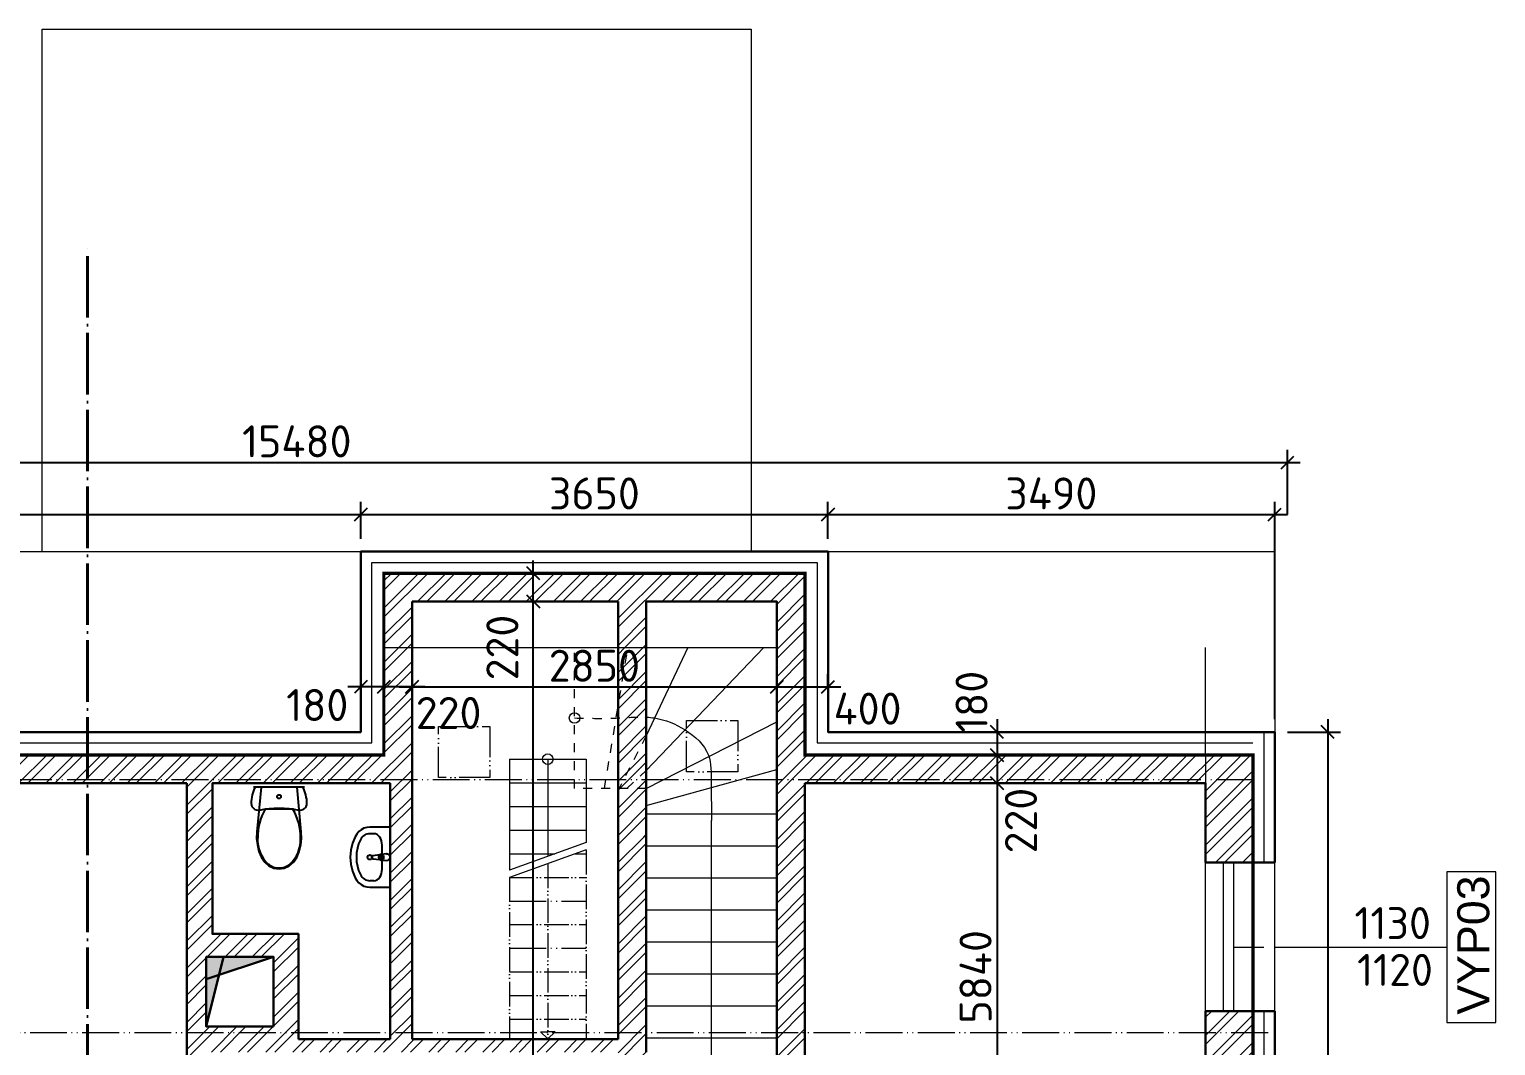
# Model space of a CAD drawing. Header units: millimetres. Extents: x 30012 to 281006, y -63657 to 130824.
# Drawn here: x 54205 to 65662, y -26841 to -18901 of the extents above; entities that cross this region are included whole.
import ezdxf

# ---------------------------------------------------------------- set-up
doc = ezdxf.new("R2010")
doc.units = ezdxf.units.MM
for name, pattern in [('ACAD_ISO04W100', [30, 24, -3, 0, -3]), ('ACAD_ISO05W100', [34, 24, -3, 0.5, -3, 0.5, -3]), ('Čárkovaná', [282.222223, 141.111112, -141.111112])]:
    doc.linetypes.add(name, pattern=pattern)
doc.layers.add('hranice', color=7, linetype='Continuous', true_color=0xf2370d)
doc.layers.add('zařizováky', color=7, linetype='Continuous', true_color=0x7d7d7d)
for name, color, linetype, lineweight in [('koty', 3, 'Continuous', 9), ('popisy', 2, 'Continuous', 15), ('supertlusta', 5, 'Continuous', 40), ('tenka', 6, 'Continuous', 15), ('tlusta', 1, 'Continuous', 30)]:
    doc.layers.add(name, color=color, linetype=linetype, lineweight=lineweight)
doc.layers.add('srafy', color=7, linetype='Continuous', lineweight=9, true_color=0x8c8c8c)
doc.styles.add('ISOCPEUR', font='isocpeur.ttf')
doc.styles.get("Standard").update_dxf_attribs({"font": 'arial.ttf'})
doc.linetypes.add('BATTING', pattern='A,0.00254,-2.54,[134,ltypeshp.shx,S=2.54,R=0,X=-2.54,Y=0],-5.08,[134,ltypeshp.shx,S=2.54,R=180,X=2.54,Y=0],-2.54', length=10.16254)
doc.dimstyles.new('Mirek 100', dxfattribs={"dimtxt": 250, "dimasz": 100, "dimexe": 100, "dimexo": 100, "dimgap": 40, "dimtad": 1, "dimdec": 0, "dimdsep": 32, "dimtxsty": 'ISOCPEUR', "dimblk": 'OBLIQUE', "dimcen": 100, "dimdle": 100, "dimadec": 0, "dimazin": 0, "dimtfac": 1, "dimtdec": 0, "dimtmove": 2, "dimatfit": 3, "dimldrblk": 'OBLIQUE', "dimfxl": 1, "dimarcsym": 0})
pattern_1 = [(45, (0, 0), (-106.06602, 106.06602), []), (45, (70.71, 0), (-106.06602, 106.06602), [])]

# ---------------------------------------------------------------- blocks, each defined once
blk = doc.blocks.new('WC')
at = {"layer": 'zařizováky', "transparency": 33554687}
for p, q in [((200, 0), (-200, 0)), ((200, 0), (-200, 0)), ((-187, 0), (-194, -15)), ((187, 0), (-187, 0)), ((-141, 0), (-173, -350)), ((141, 0), (-141, 0)), ((173, -350), (141, 0)), ((194, -15), (187, 0)), ((-217, -112), (-218, -128)), ((-216, -95), (-217, -112)), ((-213, -79), (-216, -95)), ((-210, -62), (-213, -79)), ((-205, -46), (-210, -62)), ((-200, -31), (-205, -46)), ((-194, -15), (-200, -31)), ((200, -31), (194, -15)), ((205, -46), (200, -31)), ((210, -62), (205, -46)), ((213, -79), (210, -62)), ((216, -95), (213, -79)), ((217, -112), (216, -95)), ((218, -128), (217, -112)), ((-218, -128), (-216, -140)), ((-216, -140), (-212, -151)), ((-212, -151), (-206, -161)), ((-206, -161), (-198, -169)), ((-198, -169), (-188, -175)), ((-188, -175), (-178, -179)), ((-178, -179), (-166, -181)), ((-166, -181), (-154, -180)), ((-154, -180), (-116, -173)), ((-116, -173), (-78, -168)), ((0, -173), (-109, -173)), ((-78, -168), (-39, -165)), ((-39, -165), (0, -164)), ((0, -164), (39, -165)), ((109, -173), (0, -173)), ((39, -165), (78, -168)), ((78, -168), (116, -173)), ((116, -173), (154, -180)), ((154, -180), (166, -181)), ((166, -181), (178, -179)), ((178, -179), (188, -175)), ((188, -175), (198, -169)), ((198, -169), (206, -161)), ((206, -161), (212, -151)), ((212, -151), (216, -140)), ((216, -140), (218, -128)), ((-173, -350), (-175, -402)), ((-175, -402), (-169, -453)), ((-169, -453), (-157, -503)), ((157, -503), (169, -453)), ((169, -453), (175, -402)), ((175, -402), (173, -350)), ((-157, -503), (-138, -550)), ((-138, -550), (-112, -587)), ((112, -587), (138, -550)), ((138, -550), (157, -503)), ((-112, -587), (-79, -616)), ((-79, -616), (-41, -634)), ((-41, -634), (0, -640)), ((0, -631), (0, -631)), ((0, -640), (41, -634)), ((41, -634), (79, -616)), ((79, -616), (112, -587)), ((81, -605), (81, -605))]:
    blk.add_line(p, q, dxfattribs=at)
blk.add_circle((0, -75), 15, dxfattribs=at)
for centre, radius, start, end in [((258, -388), 425, 149.6518, 181.3539), ((-258, -388), 425, 358.6461, 30.3482), ((89, -412), 257, 176.8048, 228.4245), ((-89, -412), 257, 311.5755, 3.1952), ((1, -493), 139, 233.7772, 269.6644), ((-1, -493), 139, 270.3356, 306.2228)]:
    blk.add_arc(centre, radius, start, end, dxfattribs=at)
for p in [(109, -173), (-167, -398), (167, -398), (-81, -605)]:
    blk.add_point(p, dxfattribs=at)
blk = doc.blocks.new('_Oblique')
at = {"color": 0, "linetype": 'ByBlock', "lineweight": -2}
blk.add_line((-0.5, -0.5), (0.5, 0.5), dxfattribs=at)
blk = doc.blocks.new('*D432')
at = {"layer": 'Defpoints', "color": 0, "transparency": 16777216}
for p in [(63935, -24391), (63935, -31171), (64349, -31171)]:
    blk.add_point(p, dxfattribs=at)
at = {"layer": 'koty', "color": 0, "lineweight": -2, "transparency": 16777216}
for p, q in [((64035, -24391), (64449, -24391)), ((64349, -24291), (64349, -31271)), ((64035, -31171), (64449, -31171))]:
    blk.add_line(p, q, dxfattribs=at)
at = {"layer": 'koty', "color": 0, "lineweight": -2, "transparency": 16777216, "xscale": 100, "yscale": 100, "zscale": 100}
for p, rotation in [((64349, -24391), 90), ((64349, -31171), 270)]:
    blk.add_blockref('_Oblique', p, dxfattribs=dict(at, rotation=rotation))
at = {"layer": 'koty', "color": 0, "transparency": 16777216, "insert": (64153, -27288), "char_height": 250, "attachment_point": 5, "rotation": 90, "style": 'ISOCPEUR'}
blk.add_mtext('6780', dxfattribs=at)
blk = doc.blocks.new('umyvadlo')
at = {"layer": 'zařizováky', "transparency": 33554687}
for p, q in [((0, 0), (0, -204)), ((600, 0), (0, 0)), ((600, -204), (600, 0)), ((419, -82), (181, -82)), ((267, -35), (272, -91)), ((276, -104), (285, -175)), ((282, -88), (282, -69)), ((282, -69), (318, -69)), ((315, -175), (324, -104)), ((318, -69), (318, -88)), ((328, -91), (333, -35)), ((0, -204), (3, -234)), ((3, -234), (11, -263)), ((11, -263), (26, -290)), ((26, -290), (44, -314)), ((65, -163), (65, -204)), ((535, -163), (535, -204)), ((556, -314), (574, -290)), ((574, -290), (589, -263)), ((589, -263), (597, -234)), ((597, -234), (600, -204)), ((44, -314), (68, -335)), ((68, -335), (95, -352)), ((95, -352), (160, -378)), ((160, -378), (229, -395)), ((229, -395), (300, -400)), ((300, -400), (371, -395)), ((371, -395), (440, -378)), ((440, -378), (505, -352)), ((505, -352), (532, -335)), ((532, -335), (556, -314))]:
    blk.add_line(p, q, dxfattribs=at)
for points in [[(0, 0), (600, 0)], [(53, 0), (600, 0)]]:
    blk.add_lwpolyline(points, dxfattribs=at)
blk.add_circle((300, -203), 23.3, dxfattribs=at)
for centre, radius, start, end in [((300, -35), 33.3, 0, 180), ((300, -89), 28.1, 185.1696, 212.771), ((300, -89), 28.1, 212.771, 327.229), ((300, -88), 18.1, 180, 0), ((300, -89), 28.1, 327.229, 354.8304), ((300, -173), 14.9, 187.1389, 352.8611)]:
    blk.add_arc(centre, radius, start, end, dxfattribs=at)
for centre, major_axis, ratio, start_param, end_param in [((181, -163), (116, 0), 0.696574, 1.570796, 3.141593), ((419, -163), (116, 0), 0.696574, 0, 1.570796), ((181, -204), (116, 0), 0.929293, 3.141593, 4.215414), ((419, -204), (116, 0), 0.929293, 5.209364, 6.283185), ((300, 0), (365, 0), 0.929293, 4.215414, 5.209364)]:
    blk.add_ellipse(centre, major_axis=major_axis, ratio=ratio, start_param=start_param, end_param=end_param, dxfattribs=at)
for p in [(267, -35), (276, -104), (328, -91), (315, -175)]:
    blk.add_point(p, dxfattribs=at)
blk = doc.blocks.new('*D504')
at = {"layer": 'Defpoints', "color": 0, "transparency": 16777216}
for p in [(58143, -23371), (58143, -23371), (58150, -31001)]:
    blk.add_point(p, dxfattribs=at)
at = {"layer": 'koty', "color": 0, "lineweight": -2, "transparency": 16777216}
for p, q in [((58143, -31101), (58143, -23271)), ((58243, -23371), (58243, -23371)), ((58050, -31001), (58043, -31001))]:
    blk.add_line(p, q, dxfattribs=at)
at = {"layer": 'koty', "color": 0, "lineweight": -2, "transparency": 16777216, "xscale": 100, "yscale": 100, "zscale": 100}
for p, rotation in [((58143, -23371), 90), ((58143, -31001), 270)]:
    blk.add_blockref('_Oblique', p, dxfattribs=dict(at, rotation=rotation))
at = {"layer": 'koty', "color": 0, "transparency": 16777216, "insert": (57959, -27342), "char_height": 250, "attachment_point": 5, "rotation": 90, "style": 'ISOCPEUR'}
blk.add_mtext('7630', dxfattribs=at)
blk = doc.blocks.new('*D505')
at = {"layer": 'Defpoints', "color": 0, "transparency": 16777216}
for p in [(58128, -23151), (58143, -23151), (58143, -23371)]:
    blk.add_point(p, dxfattribs=at)
at = {"layer": 'koty', "color": 0, "lineweight": -2, "transparency": 16777216}
for p, q in [((58143, -23471), (58143, -23051)), ((58228, -23151), (58243, -23151)), ((58243, -23371), (58243, -23371))]:
    blk.add_line(p, q, dxfattribs=at)
at = {"layer": 'koty', "color": 0, "lineweight": -2, "transparency": 16777216, "xscale": 100, "yscale": 100, "zscale": 100}
for p, rotation in [((58143, -23151), 90), ((58143, -23371), 270)]:
    blk.add_blockref('_Oblique', p, dxfattribs=dict(at, rotation=rotation))
at = {"layer": 'koty', "color": 0, "transparency": 16777216, "insert": (57901, -23731), "char_height": 250, "attachment_point": 5, "rotation": 90, "style": 'ISOCPEUR'}
blk.add_mtext('220', dxfattribs=at)
blk = doc.blocks.new('*D507')
at = {"layer": 'Defpoints', "color": 0, "transparency": 16777216}
for p in [(57195, -23731), (60045, -24038), (60045, -24038)]:
    blk.add_point(p, dxfattribs=at)
at = {"layer": 'koty', "color": 0, "lineweight": -2, "transparency": 16777216}
for p, q in [((57195, -23831), (57195, -24138)), ((57095, -24038), (60145, -24038))]:
    blk.add_line(p, q, dxfattribs=at)
at = {"layer": 'koty', "color": 0, "lineweight": -2, "transparency": 16777216, "xscale": 100, "yscale": 100, "zscale": 100, "rotation": 180}
blk.add_blockref('_Oblique', (57195, -24038), dxfattribs=at)
at = {"layer": 'koty', "color": 0, "lineweight": -2, "transparency": 16777216, "xscale": 100, "yscale": 100, "zscale": 100}
blk.add_blockref('_Oblique', (60045, -24038), dxfattribs=at)
at = {"layer": 'koty', "color": 0, "transparency": 16777216, "insert": (58620, -23873), "char_height": 250, "attachment_point": 5, "style": 'ISOCPEUR'}
blk.add_mtext('2850', dxfattribs=at)
blk = doc.blocks.new('*D514')
at = {"layer": 'Defpoints', "color": 0, "transparency": 16777216}
for p in [(56795, -24038), (56795, -24038), (56975, -24038)]:
    blk.add_point(p, dxfattribs=at)
at = {"layer": 'koty', "color": 0, "lineweight": -2, "transparency": 16777216}
blk.add_line((57075, -24038), (56695, -24038), dxfattribs=at)
at = {"layer": 'koty', "color": 0, "lineweight": -2, "transparency": 16777216, "xscale": 100, "yscale": 100, "zscale": 100, "rotation": 180}
blk.add_blockref('_Oblique', (56795, -24038), dxfattribs=at)
at = {"layer": 'koty', "color": 0, "lineweight": -2, "transparency": 16777216, "xscale": 100, "yscale": 100, "zscale": 100}
blk.add_blockref('_Oblique', (56975, -24038), dxfattribs=at)
at = {"layer": 'koty', "color": 0, "transparency": 16777216, "insert": (56455, -24180), "char_height": 250, "attachment_point": 5, "style": 'ISOCPEUR'}
blk.add_mtext('180', dxfattribs=at)
blk = doc.blocks.new('*D516')
at = {"layer": 'Defpoints', "color": 0, "transparency": 16777216}
for p in [(56975, -24038), (56975, -24038), (57195, -24038)]:
    blk.add_point(p, dxfattribs=at)
at = {"layer": 'koty', "color": 0, "lineweight": -2, "transparency": 16777216}
blk.add_line((57295, -24038), (56875, -24038), dxfattribs=at)
at = {"layer": 'koty', "color": 0, "lineweight": -2, "transparency": 16777216, "xscale": 100, "yscale": 100, "zscale": 100, "rotation": 180}
blk.add_blockref('_Oblique', (56975, -24038), dxfattribs=at)
at = {"layer": 'koty', "color": 0, "lineweight": -2, "transparency": 16777216, "xscale": 100, "yscale": 100, "zscale": 100}
blk.add_blockref('_Oblique', (57195, -24038), dxfattribs=at)
at = {"layer": 'koty', "color": 0, "transparency": 16777216, "insert": (57481, -24242), "char_height": 250, "attachment_point": 5, "style": 'ISOCPEUR'}
blk.add_mtext('220', dxfattribs=at)
blk = doc.blocks.new('*D517')
at = {"layer": 'Defpoints', "color": 0, "transparency": 16777216}
for p in [(60445, -24038), (60045, -24133), (60445, -24133)]:
    blk.add_point(p, dxfattribs=at)
at = {"layer": 'koty', "color": 0, "lineweight": -2, "transparency": 16777216}
for p, q in [((60045, -24033), (60045, -23938)), ((60445, -24033), (60445, -23938)), ((59945, -24038), (60545, -24038))]:
    blk.add_line(p, q, dxfattribs=at)
at = {"layer": 'koty', "color": 0, "lineweight": -2, "transparency": 16777216, "xscale": 100, "yscale": 100, "zscale": 100, "rotation": 180}
blk.add_blockref('_Oblique', (60045, -24038), dxfattribs=at)
at = {"layer": 'koty', "color": 0, "lineweight": -2, "transparency": 16777216, "xscale": 100, "yscale": 100, "zscale": 100}
blk.add_blockref('_Oblique', (60445, -24038), dxfattribs=at)
at = {"layer": 'koty', "color": 0, "transparency": 16777216, "insert": (60754, -24208), "char_height": 250, "attachment_point": 5, "style": 'ISOCPEUR'}
blk.add_mtext('400', dxfattribs=at)
blk = doc.blocks.new('*D519')
at = {"layer": 'Defpoints', "color": 0, "transparency": 16777216}
for p in [(56795, -22692), (56795, -22981), (48555, -24391)]:
    blk.add_point(p, dxfattribs=at)
at = {"layer": 'koty', "color": 0, "lineweight": -2, "transparency": 16777216}
for p, q in [((48555, -24291), (48555, -22592)), ((56795, -22881), (56795, -22592)), ((48455, -22692), (56895, -22692))]:
    blk.add_line(p, q, dxfattribs=at)
at = {"layer": 'koty', "color": 0, "lineweight": -2, "transparency": 16777216, "xscale": 100, "yscale": 100, "zscale": 100, "rotation": 180}
blk.add_blockref('_Oblique', (48555, -22692), dxfattribs=at)
at = {"layer": 'koty', "color": 0, "lineweight": -2, "transparency": 16777216, "xscale": 100, "yscale": 100, "zscale": 100}
blk.add_blockref('_Oblique', (56795, -22692), dxfattribs=at)
at = {"layer": 'koty', "color": 0, "transparency": 16777216, "insert": (52675, -22527), "char_height": 250, "attachment_point": 5, "style": 'ISOCPEUR'}
blk.add_mtext('8240', dxfattribs=at)
blk = doc.blocks.new('*D520')
at = {"layer": 'Defpoints', "color": 0, "transparency": 16777216}
for p in [(60445, -22692), (56795, -22981), (60445, -22981)]:
    blk.add_point(p, dxfattribs=at)
at = {"layer": 'koty', "color": 0, "lineweight": -2, "transparency": 16777216}
for p, q in [((56795, -22881), (56795, -22592)), ((60445, -22881), (60445, -22592)), ((56695, -22692), (60545, -22692))]:
    blk.add_line(p, q, dxfattribs=at)
at = {"layer": 'koty', "color": 0, "lineweight": -2, "transparency": 16777216, "xscale": 100, "yscale": 100, "zscale": 100, "rotation": 180}
blk.add_blockref('_Oblique', (56795, -22692), dxfattribs=at)
at = {"layer": 'koty', "color": 0, "lineweight": -2, "transparency": 16777216, "xscale": 100, "yscale": 100, "zscale": 100}
blk.add_blockref('_Oblique', (60445, -22692), dxfattribs=at)
at = {"layer": 'koty', "color": 0, "transparency": 16777216, "insert": (58620, -22527), "char_height": 250, "attachment_point": 5, "style": 'ISOCPEUR'}
blk.add_mtext('3650', dxfattribs=at)
blk = doc.blocks.new('*D521')
at = {"layer": 'Defpoints', "color": 0, "transparency": 16777216}
for p in [(63935, -22692), (60445, -22981), (63935, -24391)]:
    blk.add_point(p, dxfattribs=at)
at = {"layer": 'koty', "color": 0, "lineweight": -2, "transparency": 16777216}
for p, q in [((60445, -22881), (60445, -22592)), ((63935, -24291), (63935, -22592)), ((60345, -22692), (64035, -22692))]:
    blk.add_line(p, q, dxfattribs=at)
at = {"layer": 'koty', "color": 0, "lineweight": -2, "transparency": 16777216, "xscale": 100, "yscale": 100, "zscale": 100, "rotation": 180}
blk.add_blockref('_Oblique', (60445, -22692), dxfattribs=at)
at = {"layer": 'koty', "color": 0, "lineweight": -2, "transparency": 16777216, "xscale": 100, "yscale": 100, "zscale": 100}
blk.add_blockref('_Oblique', (63935, -22692), dxfattribs=at)
at = {"layer": 'koty', "color": 0, "transparency": 16777216, "insert": (62190, -22527), "char_height": 250, "attachment_point": 5, "style": 'ISOCPEUR'}
blk.add_mtext('3490', dxfattribs=at)
blk = doc.blocks.new('*D522')
at = {"layer": 'Defpoints', "color": 0, "transparency": 16777216}
for p in [(61489, -24391), (61489, -24571), (61766, -24571)]:
    blk.add_point(p, dxfattribs=at)
at = {"layer": 'koty', "color": 0, "lineweight": -2, "transparency": 16777216}
for p, q in [((61589, -24391), (61866, -24391)), ((61766, -24291), (61766, -24671)), ((61589, -24571), (61866, -24571))]:
    blk.add_line(p, q, dxfattribs=at)
at = {"layer": 'koty', "color": 0, "lineweight": -2, "transparency": 16777216, "xscale": 100, "yscale": 100, "zscale": 100}
for p, rotation in [((61766, -24391), 90), ((61766, -24571), 270)]:
    blk.add_blockref('_Oblique', p, dxfattribs=dict(at, rotation=rotation))
at = {"layer": 'koty', "color": 0, "transparency": 16777216, "insert": (61567, -24155), "char_height": 250, "attachment_point": 5, "rotation": 90, "style": 'ISOCPEUR'}
blk.add_mtext('180', dxfattribs=at)
blk = doc.blocks.new('*D523')
at = {"layer": 'Defpoints', "color": 0, "transparency": 16777216}
for p in [(61489, -24571), (61766, -24791), (61830, -24791)]:
    blk.add_point(p, dxfattribs=at)
at = {"layer": 'koty', "color": 0, "lineweight": -2, "transparency": 16777216}
for p, q in [((61766, -24471), (61766, -24891)), ((61589, -24571), (61866, -24571)), ((61730, -24791), (61666, -24791))]:
    blk.add_line(p, q, dxfattribs=at)
at = {"layer": 'koty', "color": 0, "lineweight": -2, "transparency": 16777216, "xscale": 100, "yscale": 100, "zscale": 100}
for p, rotation in [((61766, -24571), 90), ((61766, -24791), 270)]:
    blk.add_blockref('_Oblique', p, dxfattribs=dict(at, rotation=rotation))
at = {"layer": 'koty', "color": 0, "transparency": 16777216, "insert": (61953, -25083), "char_height": 250, "attachment_point": 5, "rotation": 90, "style": 'ISOCPEUR'}
blk.add_mtext('220', dxfattribs=at)
blk = doc.blocks.new('*D524')
at = {"layer": 'Defpoints', "color": 0, "transparency": 16777216}
for p in [(61830, -24791), (61766, -30631), (61766, -30631)]:
    blk.add_point(p, dxfattribs=at)
at = {"layer": 'koty', "color": 0, "lineweight": -2, "transparency": 16777216}
for p, q in [((61766, -24691), (61766, -30731)), ((61730, -24791), (61666, -24791)), ((61866, -30631), (61866, -30631))]:
    blk.add_line(p, q, dxfattribs=at)
at = {"layer": 'koty', "color": 0, "lineweight": -2, "transparency": 16777216, "xscale": 100, "yscale": 100, "zscale": 100}
for p, rotation in [((61766, -24791), 90), ((61766, -30631), 270)]:
    blk.add_blockref('_Oblique', p, dxfattribs=dict(at, rotation=rotation))
at = {"layer": 'koty', "color": 0, "transparency": 16777216, "insert": (61598, -26303), "char_height": 250, "attachment_point": 5, "rotation": 90, "style": 'ISOCPEUR'}
blk.add_mtext('5840', dxfattribs=at)
blk = doc.blocks.new('*D526')
at = {"layer": 'Defpoints', "color": 0, "transparency": 16777216}
for p in [(64035, -22285), (48555, -22692), (64035, -22792)]:
    blk.add_point(p, dxfattribs=at)
at = {"layer": 'koty', "color": 0, "lineweight": -2, "transparency": 16777216}
for p, q in [((48555, -22592), (48555, -22185)), ((64035, -22692), (64035, -22185)), ((48455, -22285), (64135, -22285))]:
    blk.add_line(p, q, dxfattribs=at)
at = {"layer": 'koty', "color": 0, "lineweight": -2, "transparency": 16777216, "xscale": 100, "yscale": 100, "zscale": 100, "rotation": 180}
blk.add_blockref('_Oblique', (48555, -22285), dxfattribs=at)
at = {"layer": 'koty', "color": 0, "lineweight": -2, "transparency": 16777216, "xscale": 100, "yscale": 100, "zscale": 100}
blk.add_blockref('_Oblique', (64035, -22285), dxfattribs=at)
at = {"layer": 'koty', "color": 0, "transparency": 16777216, "insert": (56295, -22120), "char_height": 250, "attachment_point": 5, "style": 'ISOCPEUR'}
blk.add_mtext('15480', dxfattribs=at)

msp = doc.modelspace()

# ---------------------------------------------------------------- hatches: boundary and pattern name
at = {"layer": 'srafy', "transparency": 33554687}
h = msp.add_hatch(dxfattribs=at)
h.set_pattern_fill('ZDIVO-OBECNE', color=256, scale=50)
h.set_pattern_definition(pattern_1)
h.paths.add_polyline_path([(49095.3, -24791.1), (53935.3, -24791.1), (53935.3, -25211.1), (54105.3, -25211.1), (54105.3, -24791.1), (55435.3, -24791.1), (55435.3, -25211.1), (55635.3, -25211.1), (55635.3, -24791.1), (57025.3, -24791.1), (57025.3, -25211.1), (57195.3, -25211.1), (57195.3, -23731.1), (56975.3, -23731.1), (56975.3, -24571.1), (48725.3, -24571.1), (48725.3, -25211.1), (49095.3, -25211.1)])
h.paths.add_polyline_path([(49095.3, -25211.1), (48725.3, -25211.1), (48725.3, -25639), (49095.3, -25639)])
h.paths.add_polyline_path([(49095.3, -26189), (48725.3, -26189), (48725.3, -26842.3), (49095.3, -26842.3)])
h.paths.add_polyline_path([(49095.3, -26842.3), (48725.3, -26842.3), (48725.3, -28473.5), (49095.3, -28473.5), (49095.3, -27831.1), (49095.3, -27631.1)])
h.paths.add_polyline_path([(49095.3, -28473.5), (48725.3, -28473.5), (48725.3, -31001.1), (51290.3, -31001.1), (51290.3, -30631.1), (49095.3, -30631.1)])
h.paths.add_polyline_path([(54105.3, -26842.3), (53935.3, -26842.3), (53935.3, -27631.1), (49095.3, -27631.1), (49095.3, -27831.1), (53935.3, -27831.1), (53935.3, -28164.8), (54105.3, -28164.8)])
h.paths.add_polyline_path([(54105.3, -25211.1), (53935.3, -25211.1), (53935.3, -26842.3), (54105.3, -26842.3)])
h.paths.add_polyline_path([(54105.3, -29064.8), (53935.3, -29064.8), (53935.3, -30631.1), (54105.3, -30631.1)], flags=17)
h.paths.add_polyline_path([(55605.3, -28473.5), (55435.3, -28473.5), (55435.3, -29652.9), (55435.3, -30631.1), (54105.3, -30631.1), (53935.3, -30631.1), (53030.3, -30631.1), (53030.3, -31001.1), (55285.3, -31001.1), (55285.3, -31371.1), (56625.3, -31371.1), (56625.3, -31001.1), (55605.3, -31001.1)])
h.paths.add_polyline_path([(56668.2, -28071.1), (56668.2, -27971.1), (55535.3, -27971.1), (55435.3, -27971.1), (55435.3, -28473.5), (55605.3, -28473.5), (55605.3, -28171.1), (56668.2, -28171.1)])
h.paths.add_polyline_path([(59115.2, -28071.1), (59115.2, -27971.1), (57568.2, -27971.1), (57568.2, -28071.1), (57568.2, -28171.1), (58805.3, -28171.1), (58805.3, -28473.5), (59085.3, -28473.5), (59085.3, -28171.1), (59115.2, -28171.1)])
h.paths.add_polyline_path([(59085.3, -28473.5), (58805.3, -28473.5), (58805.3, -31001.1), (57785.3, -31001.1), (57785.3, -31371.1), (59085.3, -31371.1), (59085.3, -31001.1), (60735.3, -31001.1), (60735.3, -30631.1), (59085.3, -30631.1)])
h.paths.add_polyline_path([(63765.3, -28473.5), (62498.6, -28473.5), (62498.6, -28511.1), (63395.3, -28511.1), (63395.3, -30631.1), (61935.3, -30631.1), (61935.3, -31001.1), (63765.3, -31001.1)])
h.paths.add_polyline_path([(63765.3, -26842.3), (63395.3, -26842.3), (63395.3, -28331.1), (62498.6, -28331.1), (62498.6, -28473.5), (63765.3, -28473.5)])
h.paths.add_polyline_path([(61598.6, -28331.1), (60265.3, -28331.1), (60265.3, -26842.3), (60045.3, -26842.3), (60045.3, -27971.1), (60015.2, -27971.1), (60015.2, -28071.1), (60015.2, -28171.1), (60045.3, -28171.1), (60045.3, -28473.5), (61598.6, -28473.5)])
h.paths.add_polyline_path([(60265.3, -25211.1), (60045.3, -25211.1), (60045.3, -26842.3), (60265.3, -26842.3)])
h.paths.add_polyline_path([(63765.3, -26571.1), (63395.3, -26571.1), (63395.3, -26842.3), (63765.3, -26842.3)])
h.paths.add_polyline_path([(63765.3, -25211.1), (63395.3, -25211.1), (63395.3, -25411.1), (63765.3, -25411.1)])
h.paths.add_polyline_path([(63395.3, -24571.1), (60265.3, -24571.1), (60265.3, -23731.1), (60045.3, -23731.1), (60045.3, -25211.1), (60265.3, -25211.1), (60265.3, -24791.1), (63395.3, -24791.1)])
h.paths.add_polyline_path([(63765.3, -24571.1), (63395.3, -24571.1), (63395.3, -24791.1), (63395.3, -25211.1), (63765.3, -25211.1)])
h.paths.add_polyline_path([(60265.3, -23151.1), (56975.3, -23151.1), (56975.3, -23731.1), (57195.3, -23731.1), (57195.3, -23371.1), (58805.3, -23371.1), (58805.3, -23731.1), (59025.3, -23731.1), (59025.3, -23371.1), (60045.3, -23371.1), (60045.3, -23731.1), (60265.3, -23731.1)])
h.paths.add_polyline_path([(55635.3, -25211.1), (55435.3, -25211.1), (55435.3, -26842.3), (59025.3, -26842.3), (59025.3, -25211.1), (58805.3, -25211.1), (58805.3, -26791.1), (57195.3, -26791.1), (57195.3, -25211.1), (57025.3, -25211.1), (57025.3, -25603.4), (57025.3, -26791.1), (56307.6, -26791.1), (56307.6, -25967.5), (55635.3, -25967.5)])
h.paths.add_polyline_path([(55587.4, -26148), (56113.9, -26148), (56113.9, -26692.4), (55587.4, -26692.4)], flags=16)
h.paths.add_polyline_path([(55535.3, -26891.1), (55855.3, -26891.1), (56307.6, -26891.1), (58805.3, -26891.1), (58805.3, -27031), (59025.3, -27031), (59025.3, -26891.1), (59025.3, -26842.3), (55435.3, -26842.3), (55435.3, -27071.1), (55535.3, -27071.1)])
h = msp.add_hatch(dxfattribs=at)
h.set_pattern_fill('ZDIVO-OBECNE', color=256, scale=50)
h.set_pattern_definition(pattern_1)
h.paths.add_polyline_path([(58882, -23731.1), (58805.3, -23731.1), (58805.3, -24191.2)], flags=17)
edge = h.paths.add_edge_path()
edge.add_line((59025.3, -23731.1), (58882, -23731.1))
edge.add_line((58882, -23731.1), (58805.3, -24191.2))
edge.add_line((58805.3, -24191.2), (58805.3, -24280.9))
edge.add_spline(control_points=[(58805.3, -24280.9), (58874.5, -24277.6), (58944, -24271.6), (59012.2, -24274)], knot_values=[339.9639195, 339.9639195, 339.9639195, 339.9639195, 545.7492101, 545.7492101, 545.7492101, 545.7492101], degree=3, periodic=0)
edge.add_spline(control_points=[(59012.2, -24274), (59012.2, -24274), (59012.2, -24274), (59012.2, -24274), (59016.6, -24274.2), (59021, -24274.3), (59025.3, -24274.5)], knot_values=[545.7492101, 545.7492101, 545.7492101, 545.7492101, 545.7504059, 545.7504059, 545.7504059, 558.9677811, 558.9677811, 558.9677811, 558.9677811], degree=3, periodic=0)
edge.add_line((59025.3, -24274.5), (59025.3, -23731.1))
h.paths.add_polyline_path([(59025.3, -24420.5), (59025.3, -23731.1), (58882, -23731.1), (58805.3, -24191.2), (58805.3, -24280.9), (58805.3, -24831.1), (58812.7, -24831.1)])
h.paths.add_polyline_path([(59025.3, -24420.5), (58812.7, -24831.1), (58873.1, -24831.1), (59025.3, -24692.7)], flags=17)
h.paths.add_polyline_path([(59025.3, -24692.7), (58873.1, -24831.1), (59025.3, -24831.1)], flags=16)
h.paths.add_polyline_path([(59025.3, -24831.1), (58873.1, -24831.1), (58805.3, -24831.1), (58805.3, -25211.1), (59025.3, -25211.1)])
h = msp.add_hatch(dxfattribs=at)
h.set_pattern_fill('ZDIVO-OBECNE', color=256, scale=50)
h.set_pattern_definition(pattern_1)
edge = h.paths.add_edge_path()
edge.add_line((59025.3, -23731.1), (58882, -23731.1))
edge.add_line((58882, -23731.1), (58805.3, -24191.2))
edge.add_line((58805.3, -24191.2), (58805.3, -24280.9))
edge.add_spline(control_points=[(58805.3, -24280.9), (58874.5, -24277.6), (58944, -24271.6), (59012.2, -24274)], knot_values=[339.9639195, 339.9639195, 339.9639195, 339.9639195, 545.7492101, 545.7492101, 545.7492101, 545.7492101], degree=3, periodic=0)
edge.add_spline(control_points=[(59012.2, -24274), (59012.2, -24274), (59012.2, -24274), (59012.2, -24274), (59016.6, -24274.2), (59021, -24274.3), (59025.3, -24274.5)], knot_values=[545.7492101, 545.7492101, 545.7492101, 545.7492101, 545.7504059, 545.7504059, 545.7504059, 558.9677811, 558.9677811, 558.9677811, 558.9677811], degree=3, periodic=0)
edge.add_line((59025.3, -24274.5), (59025.3, -23731.1))
at = {"layer": 'tlusta', "transparency": 33554687}
h = msp.add_hatch(dxfattribs=at)
h.set_pattern_fill('ANGLE', color=256)
h.set_pattern_definition([(0, (-18.013, -16936.587), (0, 6.985), [5.08, -1.905]), (90, (-18.013, -16936.587), (-6.985, 4e-16), [5.08, -1.905])])
h.paths.add_polyline_path([(56113.9, -26148), (55723.6, -26148), (55688.7, -26287.2)])
h.paths.add_polyline_path([(55723.6, -26148), (55587.4, -26148), (55587.4, -26320.4), (55688.7, -26287.2)])
h.paths.add_polyline_path([(55688.7, -26287.2), (55587.4, -26320.4), (55587.4, -26692.4)])

# ---------------------------------------------------------------- linework, layer by layer
at = {"layer": 'hranice', "color": 80, "linetype": 'ACAD_ISO04W100', "ltscale": 20, "true_color": 0x47ff0a, "transparency": 33554687, "const_width": 25}
msp.add_lwpolyline([(48765.3, -24571.1), (56975.3, -24571.1), (56975.3, -23151.1), (60265.3, -23151.1), (60265.3, -24571.1), (63765.3, -24571.1), (63765.3, -31001.1), (59085.3, -31001.1), (59085.3, -31371.1), (55285.3, -31371.1), (55285.3, -31001.1), (48765.3, -31001.1)], close=True, dxfattribs=at)
at = {"layer": 'popisy', "transparency": 33554687}
for points in [[(65661.5, -25483.7), (65280.8, -25483.7), (65280.8, -26659.6), (65661.5, -26659.6), (65661.5, -25483.7)], [(63615.3, -26071.7), (63850.3, -26071.7)], [(63935.3, -26071.7), (65280.8, -26071.7)]]:
    msp.add_lwpolyline(points, dxfattribs=at)
at = {"layer": 'srafy', "color": 2, "linetype": 'BATTING', "ltscale": 8, "true_color": 0xf5f906, "transparency": 33554687}
for p, q in [((56880.3, -24476.1), (56880.3, -23066.1)), ((60360.3, -23066.1), (60360.3, -24476.1)), ((48725.3, -24476.1), (56880.3, -24476.1)), ((60360.3, -24476.1), (63765.3, -24476.1))]:
    msp.add_line(p, q, dxfattribs=at)
at = {"layer": 'srafy', "color": 20, "linetype": 'BATTING', "ltscale": 8, "true_color": 0xe74c18, "transparency": 33554687}
msp.add_line((56880.3, -23066.1), (60360.3, -23066.1), dxfattribs=at)
for points in [[(63850.3, -24391.1), (63850.3, -25411.1)], [(63850.3, -26571.1), (63850.3, -31086.1), (61935.3, -31086.1)]]:
    msp.add_lwpolyline(points, dxfattribs=at)
at = {"layer": 'supertlusta', "linetype": 'ACAD_ISO04W100', "ltscale": 20, "transparency": 33554687}
msp.add_lwpolyline([(54658.8, -33755.5), (54658.8, -20612)], dxfattribs=at)
at = {"layer": 'tenka', "transparency": 33554687}
for p, q in [((59025.3, -23151.1), (60045.3, -23151.1)), ((59025.3, -23731.1), (60045.3, -23731.1)), ((59025.3, -23731.1), (59177.8, -23731.1)), ((63395.3, -24571.1), (63395.3, -23731.1)), ((48725.3, -24571.1), (56975.3, -24571.1))]:
    msp.add_line(p, q, dxfattribs=at)
at = {"layer": 'tenka', "linetype": 'ACAD_ISO05W100', "ltscale": 12, "transparency": 33554687}
msp.add_line((63765.3, -24764.6), (48725.3, -24764.6), dxfattribs=at)
at = {"layer": 'tenka', "transparency": 33554687}
for points in [[(54305.3, -22981.1), (54305.3, -18901.1), (59845.3, -18901.1), (59845.3, -22981.1)], [(48555.3, -24391.1), (48555.3, -22981.1), (63935.3, -22981.1), (63935.3, -24571.1)], [(56975.3, -24571.1), (56975.3, -23151.1), (60265.3, -23151.1), (60265.3, -24571.1)], [(56975.3, -23731.1), (59025.3, -23731.1)], [(59348.8, -23731.1), (59025.3, -24420.5)], [(59025.3, -24692.7), (59944.1, -23731.1)], [(59025.3, -24831.1), (60045.3, -24310)], [(57956.1, -24602.9), (58556.1, -24602.9), (58556.1, -25253.8)], [(57956.1, -24602.9), (57956.1, -25469.3)], [(58256.1, -24602.9), (58256.1, -25361.5)], [(60265.3, -24571.1), (63765.3, -24571.1)], [(63395.3, -24571.1), (63395.3, -24791.1)], [(63765.3, -25411.1), (63765.3, -24571.1)], [(59025.3, -24963.9), (60045.3, -24684.7)], [(57956.1, -24787.6), (58556.1, -24787.6)], [(57956.1, -24972.3), (58556.1, -24972.3)], [(59025.3, -25030.9), (60045.3, -25030.9)], [(59535.3, -27026.6), (59535.3, -25081.4)], [(57956.1, -25157), (58556.1, -25157)], [(58556.1, -25253.8), (57956.1, -25469.3)], [(58556.1, -25310.9), (57956.1, -25526.3)], [(59025.3, -25280.9), (60045.3, -25280.9)], [(57956.1, -25341.7), (58311.4, -25341.7)], [(63395.3, -26571.1), (63395.3, -25411.1)], [(63395.3, -26571.1), (63395.3, -25411.1)], [(63535.3, -26571.1), (63535.3, -25411.1)], [(63615.3, -26571.1), (63615.3, -25411.1)], [(63935.3, -26571.1), (63935.3, -25411.1)], [(59025.3, -25530.9), (60045.3, -25530.9)], [(59025.3, -25780.9), (60045.3, -25780.9)], [(59025.3, -26030.9), (60045.3, -26030.9)], [(59025.3, -26280.9), (60045.3, -26280.9)], [(59025.3, -26530.9), (60045.3, -26530.9)], [(61935.3, -31001.1), (63765.3, -31001.1), (63765.3, -26571.1)], [(59025.3, -26780.9), (60045.3, -26780.9)]]:
    msp.add_lwpolyline(points, dxfattribs=at)
at = {"layer": 'tenka', "linetype": 'Čárkovaná', "ltscale": 0.5, "transparency": 33554687}
for points in [[(58465.3, -24831.1), (58465.3, -23731.1)], [(58698.7, -24831.1), (58882, -23731.1)], [(59025.3, -24420.5), (58812.7, -24831.1)], [(58873.1, -24831.1), (59025.3, -24692.7)], [(59025.3, -24831.1), (58465.3, -24831.1)]]:
    msp.add_lwpolyline(points, dxfattribs=at)
at = {"layer": 'tenka', "linetype": 'ACAD_ISO05W100', "ltscale": 10, "transparency": 33554687}
for points in [[(57403, -24347.2), (57803, -24347.2), (57803, -24747.2), (57403, -24747.2), (57403, -24347.2)], [(59340.8, -24300.8), (59740.8, -24300.8), (59740.8, -24700.8), (59340.8, -24700.8), (59340.8, -24300.8)]]:
    msp.add_lwpolyline(points, dxfattribs=at)
at = {"layer": 'tenka', "linetype": 'ACAD_ISO05W100', "ltscale": 8, "transparency": 33554687}
for points in [[(58556.1, -25310.9), (58556.1, -26791.1)], [(58256.1, -25418.6), (58256.1, -26791.1)], [(58470.3, -25341.7), (58556.1, -25341.7)], [(57956.1, -25526.3), (58556.1, -25526.3)], [(57956.1, -25526.3), (57956.1, -26791.1)], [(57956.1, -25895.7), (58556.1, -25895.7)], [(57956.1, -26265.1), (58556.1, -26265.1)], [(57956.1, -26449.8), (58556.1, -26449.8)], [(57956.1, -26634.5), (58556.1, -26634.5)], [(58256.1, -26786.8), (58199.2, -26732), (58256.1, -26732)], [(58256.1, -26786.8), (58312.9, -26732), (58256.1, -26732)]]:
    msp.add_lwpolyline(points, dxfattribs=at)
at = {"layer": 'tenka', "linetype": 'ACAD_ISO05W100', "ltscale": 12, "transparency": 33554687}
for points in [[(57956.1, -25711), (58556.1, -25711)], [(57956.1, -26080.4), (58556.1, -26080.4)], [(63882.8, -26741.1), (48555.3, -26741.1)]]:
    msp.add_lwpolyline(points, dxfattribs=at)
at = {"layer": 'tenka', "transparency": 33554687}
for centre in [(58465.3, -24281.1), (58256.1, -24602.9)]:
    msp.add_circle(centre, 41.1, dxfattribs=at)
at = {"layer": 'tenka', "linetype": 'Čárkovaná', "ltscale": 0.5, "transparency": 33554687}
msp.add_open_spline([(58465.3, -24281.1), (58576.6, -24283.7), (58757.9, -24287.9), (58942.3, -24271.6), (59012.2, -24274), (59012.2, -24274), (59012.2, -24274), (59012.2, -24274), (59016.6, -24274.2), (59021, -24274.3), (59025.3, -24274.5)], degree=3, knots=[0, 0, 0, 0, 335.0225594, 545.7492101, 545.7492101, 545.7492101, 545.7504059, 545.7504059, 545.7504059, 558.9677811, 558.9677811, 558.9677811, 558.9677811], dxfattribs=at)
at = {"layer": 'tenka', "transparency": 33554687}
msp.add_open_spline([(59025.3, -24274.6), (59047.3, -24275.7), (59153.4, -24285.8), (59338.3, -24360.7), (59537.9, -24542.2), (59530.9, -24766.9), (59533.8, -24935.6), (59534.9, -25034.7), (59535.3, -25081.4)], degree=3, knots=[558.9843082, 558.9843082, 558.9843082, 558.9843082, 625.3923845, 881.7725552, 1148.5893676, 1363.6549209, 1520.8283258, 1660.5477381, 1660.5477381, 1660.5477381, 1660.5477381], dxfattribs=at)
at = {"layer": 'tlusta', "transparency": 33554687}
for p, q in [((54105.3, -24791.1), (55435.3, -24791.1)), ((63395.3, -25411.1), (63395.3, -24791.1)), ((63395.3, -28331.1), (63395.3, -26571.1)), ((56307.6, -26791.1), (57025.3, -26791.1)), ((57195.3, -26791.1), (58805.3, -26791.1))]:
    msp.add_line(p, q, dxfattribs=at)
for points in [[(48555.3, -25639), (48555.3, -24391.1), (56795.3, -24391.1), (56795.3, -22981.1), (60445.3, -22981.1), (60445.3, -24391.1), (63935.3, -24391.1), (63935.3, -25411.1)], [(57195.3, -26791.1), (57195.3, -23371.1)], [(57195.3, -23371.1), (58805.3, -23371.1)], [(58805.3, -26791.1), (58805.3, -23371.1)], [(59025.3, -26891.1), (59025.3, -23371.1), (60045.3, -23371.1), (60045.3, -27971.1)], [(55435.3, -27121.1), (55435.3, -24791.1)], [(56307.6, -26791.1), (56307.6, -25967.5), (55635.3, -25967.5), (55635.3, -24791.1), (57025.3, -24791.1)], [(57025.3, -26791.1), (57025.3, -24791.1)], [(60265.3, -24791.1), (63395.3, -24791.1)], [(60265.3, -24791.1), (60265.3, -28331.1)], [(63395.3, -25411.1), (63765.3, -25411.1)], [(63395.3, -25411.1), (63935.3, -25411.1)], [(56113.9, -26692.4), (55587.4, -26692.4), (55587.4, -26148), (56113.9, -26148), (56113.9, -26692.4)], [(55587.4, -26692.4), (55723.6, -26148)], [(56113.9, -26148), (55587.4, -26320.4)], [(63935.3, -26571.1), (63935.3, -31171.1), (61935.3, -31171.1)], [(63395.3, -26571.1), (63935.3, -26571.1)]]:
    msp.add_lwpolyline(points, dxfattribs=at)

# ---------------------------------------------------------------- block references
at = {"layer": 'zařizováky', "transparency": 33554687}
msp.add_blockref('WC', (56156.4, -24820.4), dxfattribs=at)
at = {"layer": 'zařizováky', "transparency": 33554687, "xscale": 0.78125, "yscale": 0.78125, "zscale": 0.78125, "rotation": 270.0000000000012}
msp.add_blockref('umyvadlo', (57025.3, -25134.6), dxfattribs=at)

# ---------------------------------------------------------------- texts
at = {"layer": 'popisy', "transparency": 33554687}
msp.add_text('VYP03', height=250, rotation=90, dxfattribs=at).set_placement((65611.5, -26598.9))
at = {"layer": 'popisy', "transparency": 33554687, "style": 'ISOCPEUR'}
for s, p in [('1130', (64558.2, -26008.5)), ('1120', (64578.9, -26374.1))]:
    msp.add_text(s, height=250, dxfattribs=at).set_placement(p)

# ---------------------------------------------------------------- dimensions: what is measured, and where the dimension line sits
at = {"layer": 'koty', "transparency": 33554687}
for base, p1, p2, picture, middle in [((64035.3, -22284.7), (48555.3, -22691.8), (64035.3, -22791.8), '*D526', (56295.3, -22119.7)), ((56795.3, -22691.8), (48555.3, -24391.1), (56795.3, -22981.1), '*D519', (52675.3, -22526.8)), ((60445.3, -22691.8), (56795.3, -22981.1), (60445.3, -22981.1), '*D520', (58620.3, -22526.8)), ((63935.3, -22691.8), (60445.3, -22981.1), (63935.3, -24391.1), '*D521', (62190.3, -22526.8)), ((60045.3, -24037.9), (57195.3, -23731.1), (60045.3, -24037.9), '*D507', (58620.3, -23872.9))]:
    dim = msp.add_linear_dim(base=base, p1=p1, p2=p2, dimstyle='Mirek 100', dxfattribs=at)
    dim.commit()
    dim.dimension.update_dxf_attribs({"geometry": picture, "text_midpoint": middle})
for base, p1, p2, picture, middle in [((58142.7, -23151.1), (58142.7, -23371.1), (58127.7, -23151.1), '*D505', (57900.9, -23731.1)), ((58142.7, -23371.1), (58150.3, -31001.1), (58142.7, -23371.1), '*D504', (57958.7, -27342.5)), ((61766.3, -24571.1), (61489.3, -24391.1), (61489.3, -24571.1), '*D522', (61567.3, -24154.8)), ((64349, -31171.1), (63935.3, -24391.1), (63935.3, -31171.1), '*D432', (64153.4, -27287.7)), ((61766.3, -24791.1), (61489.3, -24571.1), (61830.3, -24791.1), '*D523', (61952.7, -25083.1)), ((61766.3, -30631.1), (61830.3, -24791.1), (61766.3, -30631.1), '*D524', (61598, -26303.1))]:
    dim = msp.add_linear_dim(base=base, p1=p1, p2=p2, angle=90, dimstyle='Mirek 100', dxfattribs=at)
    dim.commit()
    dim.dimension.update_dxf_attribs({"geometry": picture, "text_midpoint": middle, "dimtype": 160})
for base, p1, p2, picture, middle in [((60445.3, -24037.9), (60045.3, -24132.9), (60445.3, -24132.9), '*D517', (60754.4, -24208.4)), ((56795.3, -24037.9), (56975.3, -24037.9), (56795.3, -24037.9), '*D514', (56455.1, -24179.7)), ((56975.3, -24037.9), (57195.3, -24037.9), (56975.3, -24037.9), '*D516', (57481, -24241.9))]:
    dim = msp.add_linear_dim(base=base, p1=p1, p2=p2, dimstyle='Mirek 100', dxfattribs=at)
    dim.commit()
    dim.dimension.update_dxf_attribs({"geometry": picture, "text_midpoint": middle, "dimtype": 160})

doc.saveas('drawing.dxf')
